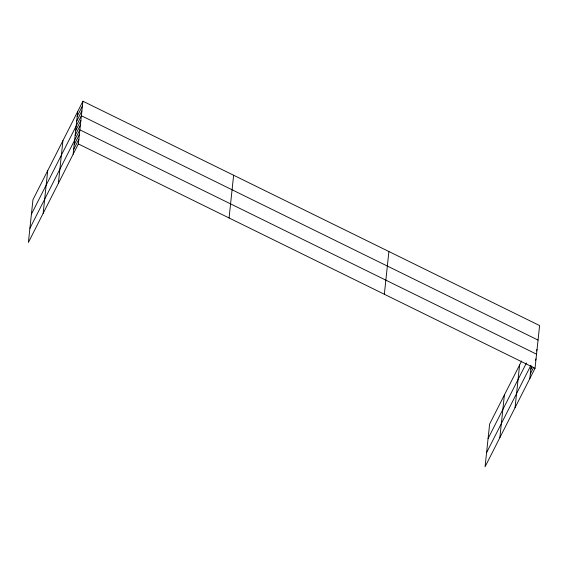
<?xml version="1.0" encoding="UTF-8"?>
<svg xmlns="http://www.w3.org/2000/svg" width="568" height="568" viewBox="0 0 568 568"><rect width="100%" height="100%" fill="white"/><g stroke="black" fill="none" stroke-linecap="round" stroke-linejoin="round"><path stroke-width="0.85" d="M43.168 213.334L47.719 170.606M58.376 183.343L62.934 140.615M73.144 154.24L77.702 111.513M82.928 101.218L32.958 199.709L28.4 242.437L78.37 143.945L82.928 101.218L539.6 325.563L535.042 368.291L485.072 466.782L489.63 424.055L521.609 361.028M229.074 217.977L233.625 175.249M384.344 294.26L388.895 251.525M499.84 437.68L504.398 394.952M515.055 407.689L519.614 364.961M529.823 378.586L531.158 366.055M77.184 116.355L82.41 106.06M76.666 121.197L81.891 110.902M31.41 214.235L81.373 115.744L538.052 340.09M75.65 130.739L80.876 120.444M75.153 135.44L80.372 125.145M29.905 228.336L79.875 129.845L536.547 354.191M74.145 144.84L79.371 134.545M73.648 149.54L78.867 139.245M488.082 438.581L526.444 362.973M536.306 350.96L537.051 349.49M486.577 452.682L530.924 365.274M530.824 369.186L531.939 366.978M535.297 360.361L536.043 358.891M530.32 373.886L533.679 367.269M78.37 143.945L535.042 368.291"/></g></svg>
